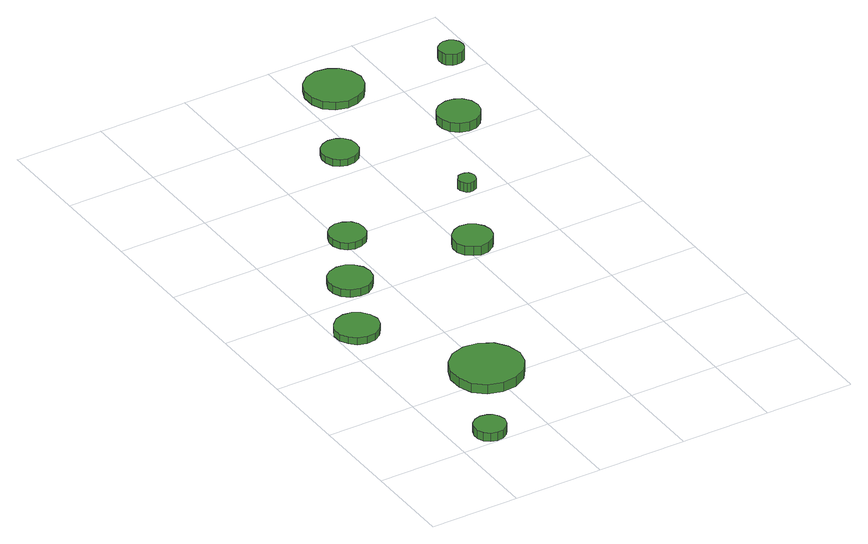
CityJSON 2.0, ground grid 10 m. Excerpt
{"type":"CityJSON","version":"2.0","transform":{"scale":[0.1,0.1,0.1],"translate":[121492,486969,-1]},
"CityObjects":{
"tree1":{"type":"SolitaryVegetationObject","attributes":{"function":"something"},"geometry":[{"type":"MultiSurface","lod":"1","boundaries":[[[0,1,2,3,4,5,6,7,8,9,10,11,12,13,14]],[[15,16,17,18,19,20,21,22,23,24,25,26,27,28,29]],[[0,29,28,1]],[[1,28,27,2]],[[2,27,26,3]],[[3,26,25,4]],[[4,25,24,5]],[[5,24,23,6]],[[6,23,22,7]],[[7,22,21,8]],[[8,21,20,9]],[[9,20,19,10]],[[10,19,18,11]],[[11,18,17,12]],[[12,17,16,13]],[[13,16,15,14]],[[14,15,29,0]]]}]},
"tree2":{"type":"SolitaryVegetationObject","attributes":{"function":"something"},"geometry":[{"type":"MultiSurface","lod":"1","boundaries":[[[30,31,32,33,34,35,36,37,38,39,40,41,42,43,44]],[[45,46,47,48,49,50,51,52,53,54,55,56,57,58,59]],[[30,59,58,31]],[[31,58,57,32]],[[32,57,56,33]],[[33,56,55,34]],[[34,55,54,35]],[[35,54,53,36]],[[36,53,52,37]],[[37,52,51,38]],[[38,51,50,39]],[[39,50,49,40]],[[40,49,48,41]],[[41,48,47,42]],[[42,47,46,43]],[[43,46,45,44]],[[44,45,59,30]]]}]},
"tree3":{"type":"SolitaryVegetationObject","attributes":{"function":"something"},"geometry":[{"type":"MultiSurface","lod":"1","boundaries":[[[60,61,62,63,64,65,66,67,68,69,70,71,72,73,74]],[[75,76,77,78,79,80,81,82,83,84,85,86,87,88,89]],[[60,89,88,61]],[[61,88,87,62]],[[62,87,86,63]],[[63,86,85,64]],[[64,85,84,65]],[[65,84,83,66]],[[66,83,82,67]],[[67,82,81,68]],[[68,81,80,69]],[[69,80,79,70]],[[70,79,78,71]],[[71,78,77,72]],[[72,77,76,73]],[[73,76,75,74]],[[74,75,89,60]]]}]},
"tree4":{"type":"SolitaryVegetationObject","attributes":{"function":"something"},"geometry":[{"type":"MultiSurface","lod":"1","boundaries":[[[90,91,92,93,94,95,96,97,98,99,100,101,102,103,104]],[[105,106,107,108,109,110,111,112,113,114,115,116,117,118,119]],[[90,119,118,91]],[[91,118,117,92]],[[92,117,116,93]],[[93,116,115,94]],[[94,115,114,95]],[[95,114,113,96]],[[96,113,112,97]],[[97,112,111,98]],[[98,111,110,99]],[[99,110,109,100]],[[100,109,108,101]],[[101,108,107,102]],[[102,107,106,103]],[[103,106,105,104]],[[104,105,119,90]]]}]},
"tree5":{"type":"SolitaryVegetationObject","attributes":{"function":"something"},"geometry":[{"type":"MultiSurface","lod":"1","boundaries":[[[120,121,122,123,124,125,126,127,128,129,130,131,132,133,134]],[[135,136,137,138,139,140,141,142,143,144,145,146,147,148,149]],[[120,149,148,121]],[[121,148,147,122]],[[122,147,146,123]],[[123,146,145,124]],[[124,145,144,125]],[[125,144,143,126]],[[126,143,142,127]],[[127,142,141,128]],[[128,141,140,129]],[[129,140,139,130]],[[130,139,138,131]],[[131,138,137,132]],[[132,137,136,133]],[[133,136,135,134]],[[134,135,149,120]]]}]},
"tree6":{"type":"SolitaryVegetationObject","attributes":{"function":"something"},"geometry":[{"type":"MultiSurface","lod":"1","boundaries":[[[150,151,152,153,154,155,156,157,158,159,160,161,162,163,164]],[[165,166,167,168,169,170,171,172,173,174,175,176,177,178,179]],[[150,179,178,151]],[[151,178,177,152]],[[152,177,176,153]],[[153,176,175,154]],[[154,175,174,155]],[[155,174,173,156]],[[156,173,172,157]],[[157,172,171,158]],[[158,171,170,159]],[[159,170,169,160]],[[160,169,168,161]],[[161,168,167,162]],[[162,167,166,163]],[[163,166,165,164]],[[164,165,179,150]]]}]},
"tree7":{"type":"SolitaryVegetationObject","attributes":{"function":"something"},"geometry":[{"type":"MultiSurface","lod":"1","boundaries":[[[180,181,182,183,184,185,186,187,188,189,190,191,192,193,194]],[[195,196,197,198,199,200,201,202,203,204,205,206,207,208,209]],[[180,209,208,181]],[[181,208,207,182]],[[182,207,206,183]],[[183,206,205,184]],[[184,205,204,185]],[[185,204,203,186]],[[186,203,202,187]],[[187,202,201,188]],[[188,201,200,189]],[[189,200,199,190]],[[190,199,198,191]],[[191,198,197,192]],[[192,197,196,193]],[[193,196,195,194]],[[194,195,209,180]]]}]},
"tree8":{"type":"SolitaryVegetationObject","attributes":{"function":"something"},"geometry":[{"type":"MultiSurface","lod":"1","boundaries":[[[210,211,212,213,214,215,216,217,218,219,220,221,222,223,224]],[[225,226,227,228,229,230,231,232,233,234,235,236,237,238,239]],[[210,239,238,211]],[[211,238,237,212]],[[212,237,236,213]],[[213,236,235,214]],[[214,235,234,215]],[[215,234,233,216]],[[216,233,232,217]],[[217,232,231,218]],[[218,231,230,219]],[[219,230,229,220]],[[220,229,228,221]],[[221,228,227,222]],[[222,227,226,223]],[[223,226,225,224]],[[224,225,239,210]]]}]},
"tree9":{"type":"SolitaryVegetationObject","attributes":{"function":"something"},"geometry":[{"type":"MultiSurface","lod":"1","boundaries":[[[240,241,242,243,244,245,246,247,248,249,250,251,252,253,254]],[[255,256,257,258,259,260,261,262,263,264,265,266,267,268,269]],[[240,269,268,241]],[[241,268,267,242]],[[242,267,266,243]],[[243,266,265,244]],[[244,265,264,245]],[[245,264,263,246]],[[246,263,262,247]],[[247,262,261,248]],[[248,261,260,249]],[[249,260,259,250]],[[250,259,258,251]],[[251,258,257,252]],[[252,257,256,253]],[[253,256,255,254]],[[254,255,269,240]]]}]},
"tree10":{"type":"SolitaryVegetationObject","attributes":{"function":"something"},"geometry":[{"type":"MultiSurface","lod":"1","boundaries":[[[270,271,272,273,274,275,276,277,278,279,280,281,282,283,284]],[[285,286,287,288,289,290,291,292,293,294,295,296,297,298,299]],[[270,299,298,271]],[[271,298,297,272]],[[272,297,296,273]],[[273,296,295,274]],[[274,295,294,275]],[[275,294,293,276]],[[276,293,292,277]],[[277,292,291,278]],[[278,291,290,279]],[[279,290,289,280]],[[280,289,288,281]],[[281,288,287,282]],[[282,287,286,283]],[[283,286,285,284]],[[284,285,299,270]]]}]},
"tree11":{"type":"SolitaryVegetationObject","attributes":{"function":"something"},"geometry":[{"type":"MultiSurface","lod":"1","boundaries":[[[300,301,302,303,304,305,306,307,308,309,310,311,312,313,314]],[[315,316,317,318,319,320,321,322,323,324,325,326,327,328,329]],[[300,329,328,301]],[[301,328,327,302]],[[302,327,326,303]],[[303,326,325,304]],[[304,325,324,305]],[[305,324,323,306]],[[306,323,322,307]],[[307,322,321,308]],[[308,321,320,309]],[[309,320,319,310]],[[310,319,318,311]],[[311,318,317,312]],[[312,317,316,313]],[[313,316,315,314]],[[314,315,329,300]]]}]}
},
"vertices":[
[59,18,17],[57,25,17],[53,31,17],[47,34,17],[40,35,17],[33,33,17],[27,28,17],[24,21,17],[24,14,17],[27,7,17],[33,2,17],[40,0,17],[47,1,17],[53,5,17],[57,10,17],[57,10,7],[53,5,7],[47,1,7],[40,0,7],[33,2,7],[27,7,7],[24,14,7],[24,21,7],[27,28,7],[33,33,7],[40,35,7],[47,34,7],[53,31,7],[57,25,7],[59,18,7],
[50,248,14],[47,258,14],[41,266,14],[33,271,14],[23,272,14],[13,269,14],[6,262,14],[1,253,14],[1,243,14],[6,234,14],[13,227,14],[23,224,14],[33,225,14],[41,230,14],[47,238,14],[47,238,6],[41,230,6],[33,225,6],[23,224,6],[13,227,6],[6,234,6],[1,243,6],[1,253,6],[6,262,6],[13,269,6],[23,272,6],[33,271,6],[41,266,6],[47,258,6],[50,248,6],
[137,114,17],[133,130,17],[124,143,17],[109,151,17],[93,153,17],[77,148,17],[65,137,17],[59,122,17],[59,106,17],[65,91,17],[77,80,17],[93,75,17],[109,77,17],[124,85,17],[133,98,17],[133,98,6],[124,85,6],[109,77,6],[93,75,6],[77,80,6],[65,91,6],[59,106,6],[59,122,6],[65,137,6],[77,148,6],[93,153,6],[109,151,6],[124,143,6],[133,130,6],[137,114,6],
[89,326,15],[87,335,15],[81,343,15],[73,348,15],[63,349,15],[53,346,15],[46,340,15],[42,331,15],[42,321,15],[46,312,15],[53,305,15],[63,302,15],[73,303,15],[81,308,15],[87,316,15],[87,316,6],[81,308,6],[73,303,6],[63,302,6],[53,305,6],[46,312,6],[42,321,6],[42,331,6],[46,340,6],[53,346,6],[63,349,6],[73,348,6],[81,343,6],[87,335,6],[89,326,6],
[127,399,14],[126,407,14],[121,414,14],[113,418,14],[105,419,14],[97,416,14],[91,411,14],[88,403,14],[88,395,14],[91,387,14],[97,381,14],[105,379,14],[113,380,14],[121,384,14],[126,391,14],[126,391,6],[121,384,6],[113,380,6],[105,379,6],[97,381,6],[91,387,6],[88,395,6],[88,403,6],[91,411,6],[97,416,6],[105,419,6],[113,418,6],[121,414,6],[126,407,6],[127,399,6],
[232,324,17],[230,332,17],[225,339,17],[217,344,17],[208,345,17],[200,342,17],[193,336,17],[189,328,17],[189,319,17],[193,311,17],[200,305,17],[208,302,17],[217,303,17],[225,308,17],[230,315,17],[230,315,6],[225,308,6],[217,303,6],[208,302,6],[200,305,6],[193,311,6],[189,319,6],[189,328,6],[193,336,6],[200,342,6],[208,345,6],[217,344,6],[225,339,6],[230,332,6],[232,324,6],
[202,534,14],[201,542,14],[196,549,14],[189,553,14],[180,554,14],[172,551,14],[166,546,14],[163,538,14],[163,530,14],[166,522,14],[172,517,14],[180,514,14],[189,515,14],[196,519,14],[201,526,14],[201,526,6],[196,519,6],[189,515,6],[180,514,6],[172,517,6],[166,522,6],[163,530,6],[163,538,6],[166,546,6],[172,551,6],[180,554,6],[189,553,6],[196,549,6],[201,542,6],[202,534,6],
[271,417,17],[270,421,17],[268,424,17],[264,426,17],[260,426,17],[256,425,17],[254,422,17],[252,419,17],[252,415,17],[254,411,17],[256,408,17],[260,407,17],[264,407,17],[268,409,17],[270,413,17],[270,413,6],[268,409,6],[264,407,6],[260,407,6],[256,408,6],[254,411,6],[252,415,6],[252,419,6],[254,422,6],[256,425,6],[260,426,6],[264,426,6],[268,424,6],[270,421,6],[271,417,6],
[271,636,15],[268,649,15],[260,660,15],[249,666,15],[236,668,15],[223,664,15],[213,655,15],[208,643,15],[208,629,15],[213,617,15],[223,608,15],[236,604,15],[249,606,15],[260,612,15],[268,623,15],[268,623,6],[260,612,6],[249,606,6],[236,604,6],[223,608,6],[213,617,6],[208,629,6],[208,643,6],[213,655,6],[223,664,6],[236,668,6],[249,666,6],[260,660,6],[268,649,6],[271,636,6],
[343,526,17],[341,536,17],[335,544,17],[327,548,17],[318,549,17],[308,546,17],[301,540,17],[297,531,17],[297,522,17],[301,513,17],[308,506,17],[318,503,17],[327,504,17],[335,509,17],[341,517,17],[341,517,6],[335,509,6],[327,504,6],[318,503,6],[308,506,6],[301,513,6],[297,522,6],[297,531,6],[301,540,6],[308,546,6],[318,549,6],[327,548,6],[335,544,6],[341,536,6],[343,526,6],
[386,625,21],[385,631,21],[382,635,21],[377,638,21],[371,639,21],[366,637,21],[361,633,21],[359,628,21],[359,622,21],[361,617,21],[366,613,21],[371,612,21],[377,612,21],[382,615,21],[385,620,21],[385,620,8],[382,615,8],[377,612,8],[371,612,8],[366,613,8],[361,617,8],[359,622,8],[359,628,8],[361,633,8],[366,637,8],[371,639,8],[377,638,8],[382,635,8],[385,631,8],[386,625,8]
]}
